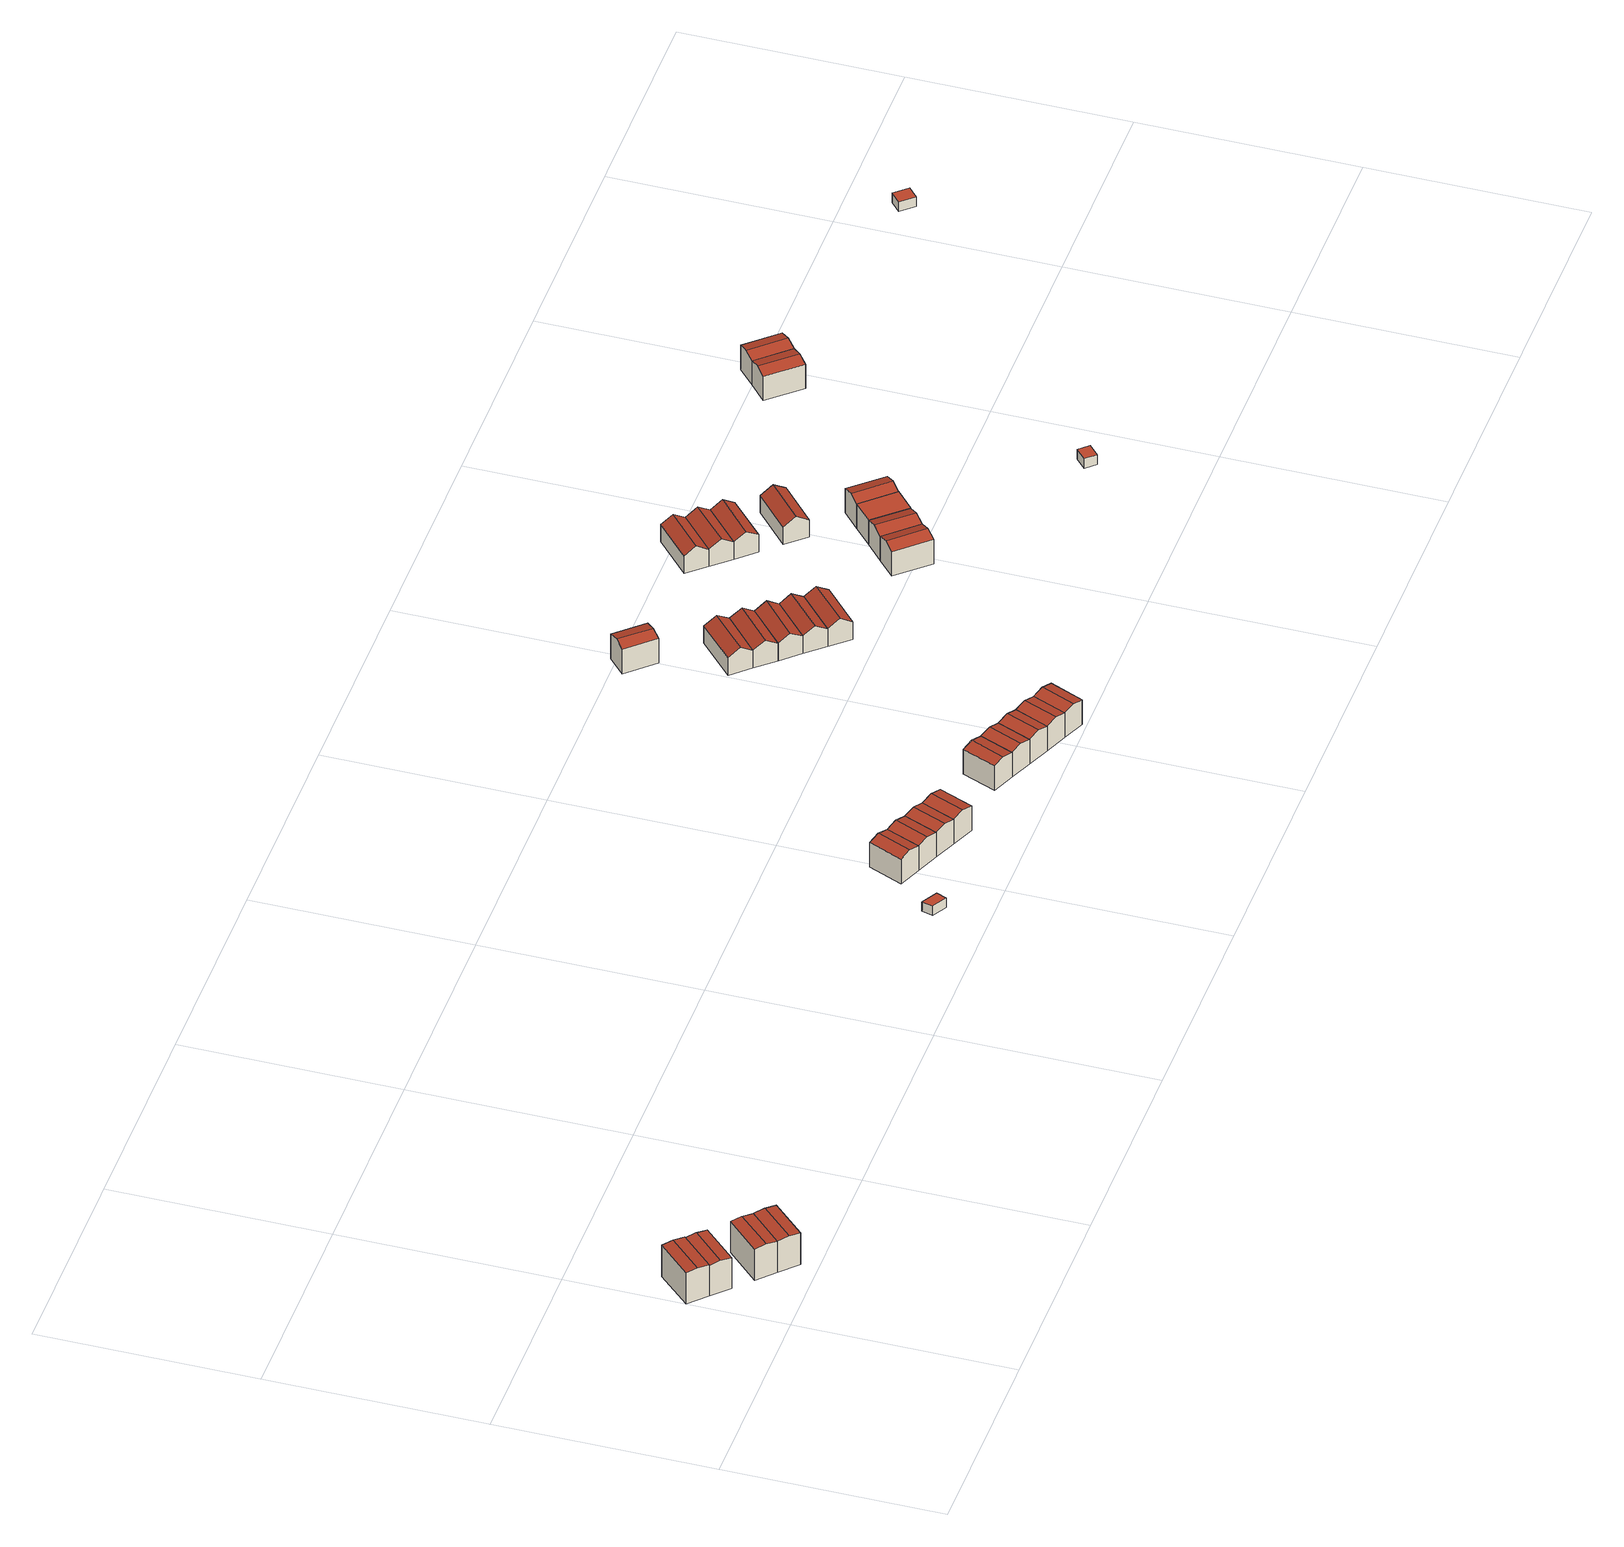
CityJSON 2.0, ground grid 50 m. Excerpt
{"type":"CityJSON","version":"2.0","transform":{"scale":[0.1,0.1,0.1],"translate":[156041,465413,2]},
"CityObjects":{
"building1":{"type":"Building","attributes":{"b3_bag_bag_overlap":0,"b3_bouwlagen":3,"b3_dak_type":"multiple horizontal","b3_extrusie":"standard","b3_h_dak_50p":11.2,"b3_h_dak_70p":11.28,"b3_h_dak_max":11.42,"b3_h_dak_min":8.41,"b3_h_maaiveld":2.88,"b3_is_glas_dak":false,"b3_kas_warenhuis":false,"b3_kwaliteitsindicator":true,"b3_mutatie_ahn3_ahn4":false,"b3_mutatie_ahn4_ahn5":false,"b3_n_nok":0,"b3_n_vlakken":3,"b3_opp_buitenmuur":92.86,"b3_opp_dak_plat":43.75,"b3_opp_dak_schuin":13.68,"b3_opp_grond":57.56,"b3_opp_scheidingsmuur":160.31,"b3_rmse_lod12":1.21,"b3_rmse_lod13":1.21,"b3_rmse_lod22":0.133,"b3_t_run":30,"b3_val3dity_lod12":"[]","b3_val3dity_lod13":"[]","b3_val3dity_lod22":"[]","b3_volume_lod12":484.16,"b3_volume_lod13":484.16,"b3_volume_lod22":443.89,"geconstateerd":false,"oorspronkelijkbouwjaar":1989,"status":"Pand in gebruik"},"children":["building1-1"]},
"building1-1":{"type":"BuildingPart","parents":["building1"],"geometry":[{"type":"Solid","lod":"2.2","boundaries":[[[[0,1,2,3]],[[4,5,6,7]],[[5,4,1,0]],[[4,7,8,2,1]],[[9,8,7,6]],[[8,9,3,2]],[[9,6,5,0,3]]]],"semantics":{"surfaces":[{"type":"GroundSurface"},{"type":"RoofSurface"},{"type":"WallSurface"}],"values":[[0,1,2,2,1,2,2]]}}]},
"building2":{"type":"Building","attributes":{"b3_bag_bag_overlap":0,"b3_bouwlagen":3,"b3_dak_type":"multiple horizontal","b3_extrusie":"standard","b3_h_dak_50p":11.14,"b3_h_dak_70p":11.14,"b3_h_dak_max":11.2,"b3_h_dak_min":8.4,"b3_h_maaiveld":2.87,"b3_is_glas_dak":false,"b3_kas_warenhuis":false,"b3_kwaliteitsindicator":true,"b3_mutatie_ahn3_ahn4":false,"b3_mutatie_ahn4_ahn5":false,"b3_n_nok":0,"b3_n_vlakken":3,"b3_opp_buitenmuur":113.83,"b3_opp_dak_plat":45.75,"b3_opp_dak_schuin":11.04,"b3_opp_grond":56.76,"b3_opp_scheidingsmuur":138.22,"b3_rmse_lod12":1.14,"b3_rmse_lod13":1.14,"b3_rmse_lod22":0.12,"b3_t_run":23,"b3_val3dity_lod12":"[]","b3_val3dity_lod13":"[]","b3_val3dity_lod22":"[]","b3_volume_lod12":469.7,"b3_volume_lod13":469.7,"b3_volume_lod22":439.88,"geconstateerd":false,"oorspronkelijkbouwjaar":1989,"status":"Pand in gebruik"},"children":["building2-1"]},
"building2-1":{"type":"BuildingPart","parents":["building2"],"geometry":[{"type":"Solid","lod":"2.2","boundaries":[[[[10,1,0,11]],[[12,13,14,1,10]],[[15,14,13,16]],[[14,15,0,1]],[[15,16,17,11,0]],[[12,17,16,13]],[[17,12,10,11]]]],"semantics":{"surfaces":[{"type":"GroundSurface"},{"type":"WallSurface"},{"type":"RoofSurface"}],"values":[[0,1,2,1,1,2,1]]}}]},
"building3":{"type":"Building","attributes":{"b3_bag_bag_overlap":0,"b3_bouwlagen":3,"b3_dak_type":"multiple horizontal","b3_extrusie":"standard","b3_h_dak_50p":11.2,"b3_h_dak_70p":11.21,"b3_h_dak_max":11.28,"b3_h_dak_min":8.39,"b3_h_maaiveld":2.85,"b3_is_glas_dak":false,"b3_kas_warenhuis":false,"b3_kwaliteitsindicator":true,"b3_mutatie_ahn3_ahn4":false,"b3_mutatie_ahn4_ahn5":false,"b3_n_nok":0,"b3_n_vlakken":2,"b3_opp_buitenmuur":111.28,"b3_opp_dak_plat":56.73,"b3_opp_dak_schuin":0,"b3_opp_grond":56.73,"b3_opp_scheidingsmuur":139.1,"b3_rmse_lod12":1.35,"b3_rmse_lod13":1.35,"b3_rmse_lod22":0.536,"b3_t_run":22,"b3_val3dity_lod12":"[]","b3_val3dity_lod13":"[]","b3_val3dity_lod22":"[]","b3_volume_lod12":474.36,"b3_volume_lod13":474.36,"b3_volume_lod22":431.68,"geconstateerd":false,"oorspronkelijkbouwjaar":1989,"status":"Pand in gebruik"},"children":["building3-1"]},
"building3-1":{"type":"BuildingPart","parents":["building3"],"geometry":[{"type":"Solid","lod":"2.2","boundaries":[[[[18,19,20,21]],[[22,23,24,25]],[[23,22,19,18]],[[22,25,26,20,19]],[[27,26,25,24]],[[26,27,21,20]],[[27,24,23,18,21]]]],"semantics":{"surfaces":[{"type":"GroundSurface"},{"type":"RoofSurface"},{"type":"WallSurface"}],"values":[[0,1,2,2,1,2,2]]}}]},
"building4":{"type":"Building","attributes":{"b3_bag_bag_overlap":0,"b3_bouwlagen":3,"b3_dak_type":"slanted","b3_extrusie":"standard","b3_h_dak_50p":11.2,"b3_h_dak_70p":11.21,"b3_h_dak_max":11.35,"b3_h_dak_min":8.35,"b3_h_maaiveld":2.85,"b3_is_glas_dak":false,"b3_kas_warenhuis":false,"b3_kwaliteitsindicator":true,"b3_mutatie_ahn3_ahn4":false,"b3_mutatie_ahn4_ahn5":false,"b3_n_nok":0,"b3_n_vlakken":3,"b3_opp_buitenmuur":117.86,"b3_opp_dak_plat":47.6,"b3_opp_dak_schuin":10.78,"b3_opp_grond":58.29,"b3_opp_scheidingsmuur":138.77,"b3_rmse_lod12":1.16,"b3_rmse_lod13":1.16,"b3_rmse_lod22":0.0928,"b3_t_run":23,"b3_val3dity_lod12":"[]","b3_val3dity_lod13":"[]","b3_val3dity_lod22":"[]","b3_volume_lod12":487.61,"b3_volume_lod13":487.61,"b3_volume_lod22":457.52,"geconstateerd":false,"oorspronkelijkbouwjaar":1989,"status":"Pand in gebruik"},"children":["building4-1"]},
"building4-1":{"type":"BuildingPart","parents":["building4"],"geometry":[{"type":"Solid","lod":"2.2","boundaries":[[[[21,20,28,29]],[[26,27,30,31]],[[27,26,20,21]],[[26,31,32,28,20]],[[33,32,31,30]],[[32,33,29,28]],[[33,30,27,21,29]]]],"semantics":{"surfaces":[{"type":"GroundSurface"},{"type":"RoofSurface"},{"type":"WallSurface"}],"values":[[0,1,2,2,1,2,2]]}}]},
"building5":{"type":"Building","attributes":{"b3_bag_bag_overlap":0,"b3_dak_type":"horizontal","b3_extrusie":"standard","b3_h_dak_50p":5.6,"b3_h_dak_70p":5.61,"b3_h_dak_max":5.64,"b3_h_dak_min":5.57,"b3_h_maaiveld":3.07,"b3_is_glas_dak":false,"b3_kas_warenhuis":false,"b3_kwaliteitsindicator":true,"b3_mutatie_ahn3_ahn4":false,"b3_mutatie_ahn4_ahn5":false,"b3_n_nok":0,"b3_n_vlakken":1,"b3_opp_buitenmuur":20.49,"b3_opp_dak_plat":10.29,"b3_opp_dak_schuin":0,"b3_opp_grond":10.29,"b3_opp_scheidingsmuur":13.21,"b3_rmse_lod12":0.0199,"b3_rmse_lod13":0.0199,"b3_rmse_lod22":0.013,"b3_t_run":12,"b3_val3dity_lod12":"[]","b3_val3dity_lod13":"[]","b3_val3dity_lod22":"[]","b3_volume_lod12":26.2,"b3_volume_lod13":26.2,"b3_volume_lod22":26.1,"geconstateerd":false,"oorspronkelijkbouwjaar":2023,"status":"Pand in gebruik"},"children":["building5-1"]},
"building5-1":{"type":"BuildingPart","parents":["building5"],"geometry":[{"type":"Solid","lod":"2.2","boundaries":[[[[34,35,36,37]],[[38,39,40,41]],[[41,40,35,34]],[[40,39,36,35]],[[39,38,37,36]],[[38,41,34,37]]]],"semantics":{"surfaces":[{"type":"GroundSurface"},{"type":"RoofSurface"},{"type":"WallSurface"}],"values":[[0,1,2,2,2,2]]}}]},
"building6":{"type":"Building","attributes":{"b3_bag_bag_overlap":0,"b3_bouwlagen":2,"b3_dak_type":"slanted","b3_extrusie":"standard","b3_h_dak_50p":9.41,"b3_h_dak_70p":9.84,"b3_h_dak_max":10.47,"b3_h_dak_min":8.3,"b3_h_maaiveld":3.21,"b3_h_nok":10.5,"b3_is_glas_dak":false,"b3_kas_warenhuis":false,"b3_kwaliteitsindicator":true,"b3_mutatie_ahn3_ahn4":false,"b3_mutatie_ahn4_ahn5":false,"b3_n_nok":1,"b3_n_vlakken":2,"b3_opp_buitenmuur":55.18,"b3_opp_dak_plat":0,"b3_opp_dak_schuin":55.59,"b3_opp_grond":49.4,"b3_opp_scheidingsmuur":109.17,"b3_rmse_lod12":0.768,"b3_rmse_lod13":0.768,"b3_rmse_lod22":0.0172,"b3_t_run":34,"b3_val3dity_lod12":"[]","b3_val3dity_lod13":"[]","b3_val3dity_lod22":"[]","b3_volume_lod12":326.17,"b3_volume_lod13":326.17,"b3_volume_lod22":304.8,"geconstateerd":false,"oorspronkelijkbouwjaar":1988,"status":"Pand in gebruik"},"children":["building6-1"]},
"building6-1":{"type":"BuildingPart","parents":["building6"],"geometry":[{"type":"Solid","lod":"2.2","boundaries":[[[[42,43,44,45]],[[46,47,48,49]],[[47,46,43,42]],[[46,49,50,44,43]],[[51,50,49,48]],[[50,51,45,44]],[[51,48,47,42,45]]]],"semantics":{"surfaces":[{"type":"GroundSurface"},{"type":"RoofSurface"},{"type":"WallSurface"}],"values":[[0,1,2,2,1,2,2]]}}]},
"building7":{"type":"Building","attributes":{"b3_bag_bag_overlap":0,"b3_bouwlagen":2,"b3_dak_type":"slanted","b3_extrusie":"standard","b3_h_dak_50p":9.34,"b3_h_dak_70p":9.8,"b3_h_dak_max":10.47,"b3_h_dak_min":8.29,"b3_h_maaiveld":3.22,"b3_h_nok":10.5,"b3_is_glas_dak":false,"b3_kas_warenhuis":false,"b3_kwaliteitsindicator":true,"b3_mutatie_ahn3_ahn4":false,"b3_mutatie_ahn4_ahn5":false,"b3_n_nok":1,"b3_n_vlakken":2,"b3_opp_buitenmuur":57.81,"b3_opp_dak_plat":0,"b3_opp_dak_schuin":55.2,"b3_opp_grond":49.06,"b3_opp_scheidingsmuur":106.01,"b3_rmse_lod12":0.782,"b3_rmse_lod13":0.782,"b3_rmse_lod22":0.0175,"b3_t_run":23,"b3_val3dity_lod12":"[]","b3_val3dity_lod13":"[]","b3_val3dity_lod22":"[]","b3_volume_lod12":323.57,"b3_volume_lod13":323.57,"b3_volume_lod22":302.48,"geconstateerd":false,"oorspronkelijkbouwjaar":1988,"status":"Pand in gebruik"},"children":["building7-1"]},
"building7-1":{"type":"BuildingPart","parents":["building7"],"geometry":[{"type":"Solid","lod":"2.2","boundaries":[[[[45,44,52,53]],[[50,51,54,55]],[[51,50,44,45]],[[50,55,56,52,44]],[[57,56,55,54]],[[56,57,53,52]],[[57,54,51,45,53]]]],"semantics":{"surfaces":[{"type":"GroundSurface"},{"type":"RoofSurface"},{"type":"WallSurface"}],"values":[[0,1,2,2,1,2,2]]}}]},
"building8":{"type":"Building","attributes":{"b3_bag_bag_overlap":0,"b3_bouwlagen":2,"b3_dak_type":"slanted","b3_extrusie":"standard","b3_h_dak_50p":9.38,"b3_h_dak_70p":9.83,"b3_h_dak_max":10.47,"b3_h_dak_min":8.3,"b3_h_maaiveld":3.23,"b3_h_nok":10.48,"b3_is_glas_dak":false,"b3_kas_warenhuis":false,"b3_kwaliteitsindicator":true,"b3_mutatie_ahn3_ahn4":false,"b3_mutatie_ahn4_ahn5":false,"b3_n_nok":1,"b3_n_vlakken":2,"b3_opp_buitenmuur":57.82,"b3_opp_dak_plat":0,"b3_opp_dak_schuin":55.06,"b3_opp_grond":48.99,"b3_opp_scheidingsmuur":105.74,"b3_rmse_lod12":0.78,"b3_rmse_lod13":0.78,"b3_rmse_lod22":0.016,"b3_t_run":22,"b3_val3dity_lod12":"[]","b3_val3dity_lod13":"[]","b3_val3dity_lod22":"[]","b3_volume_lod12":322.99,"b3_volume_lod13":322.99,"b3_volume_lod22":301.84,"geconstateerd":false,"oorspronkelijkbouwjaar":1988,"status":"Pand in gebruik"},"children":["building8-1"]},
"building8-1":{"type":"BuildingPart","parents":["building8"],"geometry":[{"type":"Solid","lod":"2.2","boundaries":[[[[58,59,53,52]],[[60,61,62,63]],[[61,60,59,58]],[[60,63,57,53,59]],[[56,57,63,62]],[[57,56,52,53]],[[56,62,61,58,52]]]],"semantics":{"surfaces":[{"type":"GroundSurface"},{"type":"RoofSurface"},{"type":"WallSurface"}],"values":[[0,1,2,2,1,2,2]]}}]},
"building9":{"type":"Building","attributes":{"b3_bag_bag_overlap":0,"b3_bouwlagen":2,"b3_dak_type":"slanted","b3_extrusie":"standard","b3_h_dak_50p":9.4,"b3_h_dak_70p":9.83,"b3_h_dak_max":10.47,"b3_h_dak_min":8.31,"b3_h_maaiveld":3.24,"b3_h_nok":10.49,"b3_is_glas_dak":false,"b3_kas_warenhuis":false,"b3_kwaliteitsindicator":true,"b3_mutatie_ahn3_ahn4":false,"b3_mutatie_ahn4_ahn5":false,"b3_n_nok":1,"b3_n_vlakken":2,"b3_opp_buitenmuur":56.88,"b3_opp_dak_plat":0,"b3_opp_dak_schuin":56.58,"b3_opp_grond":50.36,"b3_opp_scheidingsmuur":108.06,"b3_rmse_lod12":0.78,"b3_rmse_lod13":0.78,"b3_rmse_lod22":0.0161,"b3_t_run":22,"b3_val3dity_lod12":"[]","b3_val3dity_lod13":"[]","b3_val3dity_lod22":"[]","b3_volume_lod12":331.61,"b3_volume_lod13":331.61,"b3_volume_lod22":309.84,"geconstateerd":false,"oorspronkelijkbouwjaar":1988,"status":"Pand in gebruik"},"children":["building9-1"]},
"building9-1":{"type":"BuildingPart","parents":["building9"],"geometry":[{"type":"Solid","lod":"2.2","boundaries":[[[[59,58,64,65]],[[61,60,66,67]],[[60,61,58,59]],[[61,67,68,64,58]],[[69,68,67,66]],[[68,69,65,64]],[[69,66,60,59,65]]]],"semantics":{"surfaces":[{"type":"GroundSurface"},{"type":"RoofSurface"},{"type":"WallSurface"}],"values":[[0,1,2,2,1,2,2]]}}]},
"building10":{"type":"Building","attributes":{"b3_bag_bag_overlap":0,"b3_bouwlagen":2,"b3_dak_type":"slanted","b3_extrusie":"standard","b3_h_dak_50p":9.28,"b3_h_dak_70p":9.74,"b3_h_dak_max":10.39,"b3_h_dak_min":8.21,"b3_h_maaiveld":3.12,"b3_h_nok":10.41,"b3_is_glas_dak":false,"b3_kas_warenhuis":false,"b3_kwaliteitsindicator":true,"b3_mutatie_ahn3_ahn4":false,"b3_mutatie_ahn4_ahn5":false,"b3_n_nok":1,"b3_n_vlakken":2,"b3_opp_buitenmuur":55.54,"b3_opp_dak_plat":0,"b3_opp_dak_schuin":55.43,"b3_opp_grond":49.21,"b3_opp_scheidingsmuur":108.67,"b3_rmse_lod12":0.795,"b3_rmse_lod13":0.795,"b3_rmse_lod22":0.0193,"b3_t_run":25,"b3_val3dity_lod12":"[]","b3_val3dity_lod13":"[]","b3_val3dity_lod22":"[]","b3_volume_lod12":325.72,"b3_volume_lod13":325.72,"b3_volume_lod22":304.47,"geconstateerd":false,"oorspronkelijkbouwjaar":1988,"status":"Pand in gebruik"},"children":["building10-1"]},
"building10-1":{"type":"BuildingPart","parents":["building10"],"geometry":[{"type":"Solid","lod":"2.2","boundaries":[[[[70,71,72,73]],[[74,75,76,71,70]],[[77,76,75,78]],[[76,77,72,71]],[[77,78,79,73,72]],[[74,79,78,75]],[[79,74,70,73]]]],"semantics":{"surfaces":[{"type":"GroundSurface"},{"type":"WallSurface"},{"type":"RoofSurface"}],"values":[[0,1,2,1,1,2,1]]}}]},
"building11":{"type":"Building","attributes":{"b3_bag_bag_overlap":0,"b3_bouwlagen":2,"b3_dak_type":"slanted","b3_extrusie":"standard","b3_h_dak_50p":9.3,"b3_h_dak_70p":9.74,"b3_h_dak_max":10.39,"b3_h_dak_min":8.23,"b3_h_maaiveld":3.12,"b3_h_nok":10.41,"b3_is_glas_dak":false,"b3_kas_warenhuis":false,"b3_kwaliteitsindicator":true,"b3_mutatie_ahn3_ahn4":false,"b3_mutatie_ahn4_ahn5":false,"b3_n_nok":1,"b3_n_vlakken":2,"b3_opp_buitenmuur":58.14,"b3_opp_dak_plat":0,"b3_opp_dak_schuin":54.77,"b3_opp_grond":48.66,"b3_opp_scheidingsmuur":105.53,"b3_rmse_lod12":0.769,"b3_rmse_lod13":0.769,"b3_rmse_lod22":0.0145,"b3_t_run":24,"b3_val3dity_lod12":"[]","b3_val3dity_lod13":"[]","b3_val3dity_lod22":"[]","b3_volume_lod12":321.21,"b3_volume_lod13":321.21,"b3_volume_lod22":301.2,"geconstateerd":false,"oorspronkelijkbouwjaar":1988,"status":"Pand in gebruik"},"children":["building11-1"]},
"building11-1":{"type":"BuildingPart","parents":["building11"],"geometry":[{"type":"Solid","lod":"2.2","boundaries":[[[[72,71,80,81]],[[76,77,82,83]],[[77,76,71,72]],[[76,83,84,80,71]],[[85,84,83,82]],[[84,85,81,80]],[[85,82,77,72,81]]]],"semantics":{"surfaces":[{"type":"GroundSurface"},{"type":"RoofSurface"},{"type":"WallSurface"}],"values":[[0,1,2,2,1,2,2]]}}]},
"building12":{"type":"Building","attributes":{"b3_bag_bag_overlap":0,"b3_bouwlagen":2,"b3_dak_type":"slanted","b3_extrusie":"standard","b3_h_dak_50p":9.29,"b3_h_dak_70p":9.73,"b3_h_dak_max":10.4,"b3_h_dak_min":8.25,"b3_h_maaiveld":3.12,"b3_h_nok":10.4,"b3_is_glas_dak":false,"b3_kas_warenhuis":false,"b3_kwaliteitsindicator":true,"b3_mutatie_ahn3_ahn4":false,"b3_mutatie_ahn4_ahn5":false,"b3_n_nok":1,"b3_n_vlakken":2,"b3_opp_buitenmuur":58.02,"b3_opp_dak_plat":0,"b3_opp_dak_schuin":54.73,"b3_opp_grond":48.64,"b3_opp_scheidingsmuur":105.39,"b3_rmse_lod12":0.768,"b3_rmse_lod13":0.768,"b3_rmse_lod22":0.0147,"b3_t_run":23,"b3_val3dity_lod12":"[]","b3_val3dity_lod13":"[]","b3_val3dity_lod22":"[]","b3_volume_lod12":321.56,"b3_volume_lod13":321.56,"b3_volume_lod22":300.65,"geconstateerd":false,"oorspronkelijkbouwjaar":1988,"status":"Pand in gebruik"},"children":["building12-1"]},
"building12-1":{"type":"BuildingPart","parents":["building12"],"geometry":[{"type":"Solid","lod":"2.2","boundaries":[[[[81,80,86,87]],[[84,85,88,89]],[[85,84,80,81]],[[84,89,90,86,80]],[[91,90,89,88]],[[90,91,87,86]],[[91,88,85,81,87]]]],"semantics":{"surfaces":[{"type":"GroundSurface"},{"type":"RoofSurface"},{"type":"WallSurface"}],"values":[[0,1,2,2,1,2,2]]}}]},
"building13":{"type":"Building","attributes":{"b3_bag_bag_overlap":0,"b3_bouwlagen":2,"b3_dak_type":"slanted","b3_extrusie":"standard","b3_h_dak_50p":9.25,"b3_h_dak_70p":9.71,"b3_h_dak_max":10.39,"b3_h_dak_min":8.21,"b3_h_maaiveld":3.13,"b3_h_nok":10.4,"b3_is_glas_dak":false,"b3_kas_warenhuis":false,"b3_kwaliteitsindicator":true,"b3_mutatie_ahn3_ahn4":false,"b3_mutatie_ahn4_ahn5":false,"b3_n_nok":1,"b3_n_vlakken":2,"b3_opp_buitenmuur":57.89,"b3_opp_dak_plat":0,"b3_opp_dak_schuin":54.66,"b3_opp_grond":48.59,"b3_opp_scheidingsmuur":105.24,"b3_rmse_lod12":0.784,"b3_rmse_lod13":0.784,"b3_rmse_lod22":0.0152,"b3_t_run":23,"b3_val3dity_lod12":"[]","b3_val3dity_lod13":"[]","b3_val3dity_lod22":"[]","b3_volume_lod12":320.08,"b3_volume_lod13":320.08,"b3_volume_lod22":300.01,"geconstateerd":false,"oorspronkelijkbouwjaar":1988,"status":"Pand in gebruik"},"children":["building13-1"]},
"building13-1":{"type":"BuildingPart","parents":["building13"],"geometry":[{"type":"Solid","lod":"2.2","boundaries":[[[[87,86,92,93]],[[90,91,94,95]],[[91,90,86,87]],[[90,95,96,92,86]],[[97,96,95,94]],[[96,97,93,92]],[[97,94,91,87,93]]]],"semantics":{"surfaces":[{"type":"GroundSurface"},{"type":"RoofSurface"},{"type":"WallSurface"}],"values":[[0,1,2,2,1,2,2]]}}]},
"building14":{"type":"Building","attributes":{"b3_bag_bag_overlap":0,"b3_bouwlagen":2,"b3_dak_type":"slanted","b3_extrusie":"standard","b3_h_dak_50p":9.33,"b3_h_dak_70p":9.74,"b3_h_dak_max":10.39,"b3_h_dak_min":8.25,"b3_h_maaiveld":3.13,"b3_h_nok":10.41,"b3_is_glas_dak":false,"b3_kas_warenhuis":false,"b3_kwaliteitsindicator":true,"b3_mutatie_ahn3_ahn4":false,"b3_mutatie_ahn4_ahn5":false,"b3_n_nok":1,"b3_n_vlakken":2,"b3_opp_buitenmuur":58,"b3_opp_dak_plat":0,"b3_opp_dak_schuin":54.63,"b3_opp_grond":48.56,"b3_opp_scheidingsmuur":105.18,"b3_rmse_lod12":0.759,"b3_rmse_lod13":0.759,"b3_rmse_lod22":0.0137,"b3_t_run":31,"b3_val3dity_lod12":"[]","b3_val3dity_lod13":"[]","b3_val3dity_lod22":"[]","b3_volume_lod12":320.46,"b3_volume_lod13":320.46,"b3_volume_lod22":300.07,"geconstateerd":false,"oorspronkelijkbouwjaar":1988,"status":"Pand in gebruik"},"children":["building14-1"]},
"building14-1":{"type":"BuildingPart","parents":["building14"],"geometry":[{"type":"Solid","lod":"2.2","boundaries":[[[[93,92,98,99]],[[96,97,100,101]],[[97,96,92,93]],[[96,101,102,98,92]],[[103,102,101,100]],[[102,103,99,98]],[[103,100,97,93,99]]]],"semantics":{"surfaces":[{"type":"GroundSurface"},{"type":"RoofSurface"},{"type":"WallSurface"}],"values":[[0,1,2,2,1,2,2]]}}]},
"building15":{"type":"Building","attributes":{"b3_bag_bag_overlap":0,"b3_bouwlagen":2,"b3_dak_type":"slanted","b3_extrusie":"standard","b3_h_dak_50p":9.44,"b3_h_dak_70p":9.89,"b3_h_dak_max":10.49,"b3_h_dak_min":8.36,"b3_h_maaiveld":3.23,"b3_h_nok":10.5,"b3_is_glas_dak":false,"b3_kas_warenhuis":false,"b3_kwaliteitsindicator":true,"b3_mutatie_ahn3_ahn4":false,"b3_mutatie_ahn4_ahn5":false,"b3_n_nok":1,"b3_n_vlakken":2,"b3_opp_buitenmuur":58.23,"b3_opp_dak_plat":0,"b3_opp_dak_schuin":54.18,"b3_opp_grond":48.13,"b3_opp_scheidingsmuur":104.46,"b3_rmse_lod12":0.754,"b3_rmse_lod13":0.754,"b3_rmse_lod22":0.0178,"b3_t_run":37,"b3_val3dity_lod12":"[]","b3_val3dity_lod13":"[]","b3_val3dity_lod22":"[]","b3_volume_lod12":318.49,"b3_volume_lod13":318.49,"b3_volume_lod22":297.97,"geconstateerd":false,"oorspronkelijkbouwjaar":1988,"status":"Pand in gebruik"},"children":["building15-1"]},
"building15-1":{"type":"BuildingPart","parents":["building15"],"geometry":[{"type":"Solid","lod":"2.2","boundaries":[[[[104,105,106,107]],[[108,109,110,105,104]],[[111,110,109,112]],[[110,111,106,105]],[[111,112,113,107,106]],[[108,113,112,109]],[[113,108,104,107]]]],"semantics":{"surfaces":[{"type":"GroundSurface"},{"type":"WallSurface"},{"type":"RoofSurface"}],"values":[[0,1,2,1,1,2,1]]}}]},
"building16":{"type":"Building","attributes":{"b3_bag_bag_overlap":0,"b3_bouwlagen":2,"b3_dak_type":"slanted","b3_extrusie":"standard","b3_h_dak_50p":6.73,"b3_h_dak_70p":7.88,"b3_h_dak_max":9.6,"b3_h_dak_min":6.21,"b3_h_maaiveld":3.22,"b3_is_glas_dak":false,"b3_kas_warenhuis":false,"b3_kwaliteitsindicator":true,"b3_mutatie_ahn3_ahn4":false,"b3_mutatie_ahn4_ahn5":false,"b3_n_nok":0,"b3_n_vlakken":2,"b3_opp_buitenmuur":101.96,"b3_opp_dak_plat":30.64,"b3_opp_dak_schuin":42.46,"b3_opp_grond":68.47,"b3_opp_scheidingsmuur":47.06,"b3_rmse_lod12":1.29,"b3_rmse_lod13":1.29,"b3_rmse_lod22":0.039,"b3_t_run":51,"b3_val3dity_lod12":"[]","b3_val3dity_lod13":"[]","b3_val3dity_lod22":"[]","b3_volume_lod12":317.51,"b3_volume_lod13":317.51,"b3_volume_lod22":274.16,"geconstateerd":false,"oorspronkelijkbouwjaar":1988,"status":"Pand in gebruik"},"children":["building16-1"]},
"building16-1":{"type":"BuildingPart","parents":["building16"],"geometry":[{"type":"Solid","lod":"2.2","boundaries":[[[[114,115,116,117]],[[118,119,120,121]],[[119,118,115,114]],[[118,121,122,116,115]],[[123,122,121,120]],[[122,123,117,116]],[[123,120,119,114,117]]]],"semantics":{"surfaces":[{"type":"GroundSurface"},{"type":"RoofSurface"},{"type":"WallSurface"}],"values":[[0,1,2,2,1,2,2]]}}]},
"building17":{"type":"Building","attributes":{"b3_bag_bag_overlap":0,"b3_bouwlagen":2,"b3_dak_type":"slanted","b3_extrusie":"standard","b3_h_dak_50p":6.68,"b3_h_dak_70p":7.94,"b3_h_dak_max":9.59,"b3_h_dak_min":6.21,"b3_h_maaiveld":3.23,"b3_is_glas_dak":false,"b3_kas_warenhuis":false,"b3_kwaliteitsindicator":true,"b3_mutatie_ahn3_ahn4":false,"b3_mutatie_ahn4_ahn5":false,"b3_n_nok":0,"b3_n_vlakken":2,"b3_opp_buitenmuur":53.77,"b3_opp_dak_plat":29.4,"b3_opp_dak_schuin":42.32,"b3_opp_grond":67.16,"b3_opp_scheidingsmuur":94.09,"b3_rmse_lod12":1.31,"b3_rmse_lod13":1.31,"b3_rmse_lod22":0.0308,"b3_t_run":51,"b3_val3dity_lod12":"[]","b3_val3dity_lod13":"[]","b3_val3dity_lod22":"[]","b3_volume_lod12":312.44,"b3_volume_lod13":312.44,"b3_volume_lod22":268.5,"geconstateerd":false,"oorspronkelijkbouwjaar":1988,"status":"Pand in gebruik"},"children":["building17-1"]},
"building17-1":{"type":"BuildingPart","parents":["building17"],"geometry":[{"type":"Solid","lod":"2.2","boundaries":[[[[124,125,115,114]],[[126,127,128,129]],[[127,126,125,124]],[[126,129,118,115,125]],[[119,118,129,128]],[[118,119,114,115]],[[119,128,127,124,114]]]],"semantics":{"surfaces":[{"type":"GroundSurface"},{"type":"RoofSurface"},{"type":"WallSurface"}],"values":[[0,1,2,2,1,2,2]]}}]},
"building18":{"type":"Building","attributes":{"b3_bag_bag_overlap":0,"b3_bouwlagen":2,"b3_dak_type":"slanted","b3_extrusie":"standard","b3_h_dak_50p":6.69,"b3_h_dak_70p":7.96,"b3_h_dak_max":9.58,"b3_h_dak_min":6.21,"b3_h_maaiveld":3.22,"b3_is_glas_dak":false,"b3_kas_warenhuis":false,"b3_kwaliteitsindicator":true,"b3_mutatie_ahn3_ahn4":false,"b3_mutatie_ahn4_ahn5":false,"b3_n_nok":0,"b3_n_vlakken":2,"b3_opp_buitenmuur":53.89,"b3_opp_dak_plat":29.77,"b3_opp_dak_schuin":41.93,"b3_opp_grond":67.18,"b3_opp_scheidingsmuur":94.3,"b3_rmse_lod12":1.31,"b3_rmse_lod13":1.31,"b3_rmse_lod22":0.039,"b3_t_run":51,"b3_val3dity_lod12":"[]","b3_val3dity_lod13":"[]","b3_val3dity_lod22":"[]","b3_volume_lod12":312.62,"b3_volume_lod13":312.62,"b3_volume_lod22":269.54,"geconstateerd":false,"oorspronkelijkbouwjaar":1988,"status":"Pand in gebruik"},"children":["building18-1"]},
"building18-1":{"type":"BuildingPart","parents":["building18"],"geometry":[{"type":"Solid","lod":"2.2","boundaries":[[[[130,131,125,124]],[[132,133,134,135]],[[133,132,131,130]],[[132,135,126,125,131]],[[127,126,135,134]],[[126,127,124,125]],[[127,134,133,130,124]]]],"semantics":{"surfaces":[{"type":"GroundSurface"},{"type":"RoofSurface"},{"type":"WallSurface"}],"values":[[0,1,2,2,1,2,2]]}}]},
"building19":{"type":"Building","attributes":{"b3_bag_bag_overlap":0,"b3_bouwlagen":2,"b3_dak_type":"slanted","b3_extrusie":"standard","b3_h_dak_50p":6.66,"b3_h_dak_70p":7.95,"b3_h_dak_max":9.58,"b3_h_dak_min":6.22,"b3_h_maaiveld":3.22,"b3_is_glas_dak":false,"b3_kas_warenhuis":false,"b3_kwaliteitsindicator":true,"b3_mutatie_ahn3_ahn4":false,"b3_mutatie_ahn4_ahn5":false,"b3_n_nok":0,"b3_n_vlakken":2,"b3_opp_buitenmuur":54.02,"b3_opp_dak_plat":29.63,"b3_opp_dak_schuin":42.16,"b3_opp_grond":67.2,"b3_opp_scheidingsmuur":94.42,"b3_rmse_lod12":1.3,"b3_rmse_lod13":1.3,"b3_rmse_lod22":0.0332,"b3_t_run":34,"b3_val3dity_lod12":"[]","b3_val3dity_lod13":"[]","b3_val3dity_lod22":"[]","b3_volume_lod12":311.78,"b3_volume_lod13":311.78,"b3_volume_lod22":269.69,"geconstateerd":false,"oorspronkelijkbouwjaar":1988,"status":"Pand in gebruik"},"children":["building19-1"]},
"building19-1":{"type":"BuildingPart","parents":["building19"],"geometry":[{"type":"Solid","lod":"2.2","boundaries":[[[[136,131,130,137]],[[138,139,132,131,136]],[[133,132,139,140]],[[132,133,130,131]],[[133,140,141,137,130]],[[138,141,140,139]],[[141,138,136,137]]]],"semantics":{"surfaces":[{"type":"GroundSurface"},{"type":"WallSurface"},{"type":"RoofSurface"}],"values":[[0,1,2,1,1,2,1]]}}]},
"building20":{"type":"Building","attributes":{"b3_bag_bag_overlap":0,"b3_bouwlagen":2,"b3_dak_type":"slanted","b3_extrusie":"standard","b3_h_dak_50p":6.68,"b3_h_dak_70p":7.89,"b3_h_dak_max":9.6,"b3_h_dak_min":6.22,"b3_h_maaiveld":3.23,"b3_is_glas_dak":false,"b3_kas_warenhuis":false,"b3_kwaliteitsindicator":true,"b3_mutatie_ahn3_ahn4":false,"b3_mutatie_ahn4_ahn5":false,"b3_n_nok":0,"b3_n_vlakken":2,"b3_opp_buitenmuur":54.02,"b3_opp_dak_plat":29.37,"b3_opp_dak_schuin":42.41,"b3_opp_grond":67.18,"b3_opp_scheidingsmuur":94.28,"b3_rmse_lod12":1.3,"b3_rmse_lod13":1.3,"b3_rmse_lod22":0.0288,"b3_t_run":44,"b3_val3dity_lod12":"[]","b3_val3dity_lod13":"[]","b3_val3dity_lod22":"[]","b3_volume_lod12":312.3,"b3_volume_lod13":312.3,"b3_volume_lod22":269.37,"geconstateerd":false,"oorspronkelijkbouwjaar":1988,"status":"Pand in gebruik"},"children":["building20-1"]},
"building20-1":{"type":"BuildingPart","parents":["building20"],"geometry":[{"type":"Solid","lod":"2.2","boundaries":[[[[142,136,137,143]],[[144,145,138,136,142]],[[141,138,145,146]],[[138,141,137,136]],[[141,146,147,143,137]],[[144,147,146,145]],[[147,144,142,143]]]],"semantics":{"surfaces":[{"type":"GroundSurface"},{"type":"WallSurface"},{"type":"RoofSurface"}],"values":[[0,1,2,1,1,2,1]]}}]},
"building21":{"type":"Building","attributes":{"b3_bag_bag_overlap":0,"b3_bouwlagen":2,"b3_dak_type":"slanted","b3_extrusie":"standard","b3_h_dak_50p":9.34,"b3_h_dak_70p":9.83,"b3_h_dak_max":10.58,"b3_h_dak_min":6.42,"b3_h_maaiveld":3.28,"b3_h_nok":10.61,"b3_is_glas_dak":false,"b3_kas_warenhuis":false,"b3_kwaliteitsindicator":true,"b3_mutatie_ahn3_ahn4":false,"b3_mutatie_ahn4_ahn5":false,"b3_n_nok":1,"b3_n_vlakken":3,"b3_opp_buitenmuur":56.13,"b3_opp_dak_plat":0,"b3_opp_dak_schuin":61.89,"b3_opp_grond":55.07,"b3_opp_scheidingsmuur":113.44,"b3_rmse_lod12":1.28,"b3_rmse_lod13":1.28,"b3_rmse_lod22":0.044,"b3_t_run":39,"b3_val3dity_lod12":"[]","b3_val3dity_lod13":"[]","b3_val3dity_lod22":"[]","b3_volume_lod12":361.22,"b3_volume_lod13":361.22,"b3_volume_lod22":325.82,"geconstateerd":false,"oorspronkelijkbouwjaar":1988,"status":"Pand in gebruik"},"children":["building21-1"]},
"building21-1":{"type":"BuildingPart","parents":["building21"],"geometry":[{"type":"Solid","lod":"2.2","boundaries":[[[[148,149,150,151]],[[152,153,154,155]],[[153,152,149,148]],[[152,155,156,150,149]],[[157,156,155,154]],[[156,157,151,150]],[[157,154,153,148,151]]]],"semantics":{"surfaces":[{"type":"GroundSurface"},{"type":"RoofSurface"},{"type":"WallSurface"}],"values":[[0,1,2,2,1,2,2]]}}]},
"building22":{"type":"Building","attributes":{"b3_bag_bag_overlap":0,"b3_bouwlagen":2,"b3_dak_type":"slanted","b3_extrusie":"standard","b3_h_dak_50p":6.65,"b3_h_dak_70p":7.84,"b3_h_dak_max":9.51,"b3_h_dak_min":6.21,"b3_h_maaiveld":3.21,"b3_is_glas_dak":false,"b3_kas_warenhuis":false,"b3_kwaliteitsindicator":true,"b3_mutatie_ahn3_ahn4":false,"b3_mutatie_ahn4_ahn5":false,"b3_n_nok":0,"b3_n_vlakken":2,"b3_opp_buitenmuur":53.6,"b3_opp_dak_plat":30.29,"b3_opp_dak_schuin":40.55,"b3_opp_grond":66.45,"b3_opp_scheidingsmuur":92.3,"b3_rmse_lod12":1.28,"b3_rmse_lod13":1.28,"b3_rmse_lod22":0.0358,"b3_t_run":47,"b3_val3dity_lod12":"[]","b3_val3dity_lod13":"[]","b3_val3dity_lod22":"[]","b3_volume_lod12":305.71,"b3_volume_lod13":305.71,"b3_volume_lod22":264.33,"geconstateerd":false,"oorspronkelijkbouwjaar":1988,"status":"Pand in gebruik"},"children":["building22-1"]},
"building22-1":{"type":"BuildingPart","parents":["building22"],"geometry":[{"type":"Solid","lod":"2.2","boundaries":[[[[158,159,160,161]],[[162,163,164,165]],[[163,162,159,158]],[[162,165,166,160,159]],[[167,166,165,164]],[[166,167,161,160]],[[167,164,163,158,161]]]],"semantics":{"surfaces":[{"type":"GroundSurface"},{"type":"RoofSurface"},{"type":"WallSurface"}],"values":[[0,1,2,2,1,2,2]]}}]},
"building23":{"type":"Building","attributes":{"b3_bag_bag_overlap":0,"b3_bouwlagen":2,"b3_dak_type":"slanted","b3_extrusie":"standard","b3_h_dak_50p":6.67,"b3_h_dak_70p":7.83,"b3_h_dak_max":9.53,"b3_h_dak_min":6.2,"b3_h_maaiveld":3.2,"b3_is_glas_dak":false,"b3_kas_warenhuis":false,"b3_kwaliteitsindicator":true,"b3_mutatie_ahn3_ahn4":false,"b3_mutatie_ahn4_ahn5":false,"b3_n_nok":0,"b3_n_vlakken":2,"b3_opp_buitenmuur":53.63,"b3_opp_dak_plat":28.29,"b3_opp_dak_schuin":42.55,"b3_opp_grond":66.45,"b3_opp_scheidingsmuur":92.3,"b3_rmse_lod12":1.28,"b3_rmse_lod13":1.28,"b3_rmse_lod22":0.0321,"b3_t_run":34,"b3_val3dity_lod12":"[]","b3_val3dity_lod13":"[]","b3_val3dity_lod22":"[]","b3_volume_lod12":306.17,"b3_volume_lod13":306.17,"b3_volume_lod22":264.04,"geconstateerd":false,"oorspronkelijkbouwjaar":1988,"status":"Pand in gebruik"},"children":["building23-1"]},
"building23-1":{"type":"BuildingPart","parents":["building23"],"geometry":[{"type":"Solid","lod":"2.2","boundaries":[[[[168,169,159,158]],[[170,171,172,173]],[[171,170,169,168]],[[170,173,162,159,169]],[[163,162,173,172]],[[162,163,158,159]],[[163,172,171,168,158]]]],"semantics":{"surfaces":[{"type":"GroundSurface"},{"type":"RoofSurface"},{"type":"WallSurface"}],"values":[[0,1,2,2,1,2,2]]}}]},
"building24":{"type":"Building","attributes":{"b3_bag_bag_overlap":0,"b3_bouwlagen":2,"b3_dak_type":"slanted","b3_extrusie":"standard","b3_h_dak_50p":9.34,"b3_h_dak_70p":9.84,"b3_h_dak_max":10.58,"b3_h_dak_min":6.41,"b3_h_maaiveld":3.28,"b3_h_nok":10.6,"b3_is_glas_dak":false,"b3_kas_warenhuis":false,"b3_kwaliteitsindicator":true,"b3_mutatie_ahn3_ahn4":false,"b3_mutatie_ahn4_ahn5":false,"b3_n_nok":1,"b3_n_vlakken":3,"b3_opp_buitenmuur":55.51,"b3_opp_dak_plat":0,"b3_opp_dak_schuin":61.84,"b3_opp_grond":55.06,"b3_opp_scheidingsmuur":114.28,"b3_rmse_lod12":1.27,"b3_rmse_lod13":1.27,"b3_rmse_lod22":0.0603,"b3_t_run":32,"b3_val3dity_lod12":"[]","b3_val3dity_lod13":"[]","b3_val3dity_lod22":"[]","b3_volume_lod12":360.22,"b3_volume_lod13":360.22,"b3_volume_lod22":326.08,"geconstateerd":false,"oorspronkelijkbouwjaar":1988,"status":"Pand in gebruik"},"children":["building24-1"]},
"building24-1":{"type":"BuildingPart","parents":["building24"],"geometry":[{"type":"Solid","lod":"2.2","boundaries":[[[[150,174,175,151]],[[156,176,177,174,150]],[[178,177,176,179]],[[177,178,175,174]],[[178,179,157,151,175]],[[156,157,179,176]],[[157,156,150,151]]]],"semantics":{"surfaces":[{"type":"GroundSurface"},{"type":"WallSurface"},{"type":"RoofSurface"}],"values":[[0,1,2,1,1,2,1]]}}]},
"building25":{"type":"Building","attributes":{"b3_bag_bag_overlap":0,"b3_bouwlagen":2,"b3_dak_type":"slanted","b3_extrusie":"standard","b3_h_dak_50p":6.57,"b3_h_dak_70p":7.8,"b3_h_dak_max":9.53,"b3_h_dak_min":6.19,"b3_h_maaiveld":3.21,"b3_is_glas_dak":false,"b3_kas_warenhuis":false,"b3_kwaliteitsindicator":true,"b3_mutatie_ahn3_ahn4":false,"b3_mutatie_ahn4_ahn5":false,"b3_n_nok":0,"b3_n_vlakken":2,"b3_opp_buitenmuur":53.24,"b3_opp_dak_plat":27.86,"b3_opp_dak_schuin":43.06,"b3_opp_grond":66.53,"b3_opp_scheidingsmuur":92.36,"b3_rmse_lod12":1.29,"b3_rmse_lod13":1.29,"b3_rmse_lod22":0.0399,"b3_t_run":34,"b3_val3dity_lod12":"[]","b3_val3dity_lod13":"[]","b3_val3dity_lod22":"[]","b3_volume_lod12":306.18,"b3_volume_lod13":306.18,"b3_volume_lod22":263.56,"geconstateerd":false,"oorspronkelijkbouwjaar":1988,"status":"Pand in gebruik"},"children":["building25-1"]},
"building25-1":{"type":"BuildingPart","parents":["building25"],"geometry":[{"type":"Solid","lod":"2.2","boundaries":[[[[180,181,169,168]],[[182,183,184,185]],[[183,182,181,180]],[[182,185,170,169,181]],[[171,170,185,184]],[[170,171,168,169]],[[171,184,183,180,168]]]],"semantics":{"surfaces":[{"type":"GroundSurface"},{"type":"RoofSurface"},{"type":"WallSurface"}],"values":[[0,1,2,2,1,2,2]]}}]},
"building26":{"type":"Building","attributes":{"b3_bag_bag_overlap":0,"b3_bouwlagen":2,"b3_dak_type":"slanted","b3_extrusie":"standard","b3_h_dak_50p":9.33,"b3_h_dak_70p":9.83,"b3_h_dak_max":10.58,"b3_h_dak_min":6.41,"b3_h_maaiveld":3.28,"b3_h_nok":10.6,"b3_is_glas_dak":false,"b3_kas_warenhuis":false,"b3_kwaliteitsindicator":true,"b3_mutatie_ahn3_ahn4":false,"b3_mutatie_ahn4_ahn5":false,"b3_n_nok":1,"b3_n_vlakken":3,"b3_opp_buitenmuur":57.83,"b3_opp_dak_plat":0,"b3_opp_dak_schuin":64.02,"b3_opp_grond":56.98,"b3_opp_scheidingsmuur":114.3,"b3_rmse_lod12":1.31,"b3_rmse_lod13":1.31,"b3_rmse_lod22":0.0697,"b3_t_run":38,"b3_val3dity_lod12":"[]","b3_val3dity_lod13":"[]","b3_val3dity_lod22":"[]","b3_volume_lod12":374.14,"b3_volume_lod13":374.14,"b3_volume_lod22":338.82,"geconstateerd":false,"oorspronkelijkbouwjaar":1988,"status":"Pand in gebruik"},"children":["building26-1"]},
"building26-1":{"type":"BuildingPart","parents":["building26"],"geometry":[{"type":"Solid","lod":"2.2","boundaries":[[[[175,174,186,187]],[[188,189,190,191]],[[191,190,174,175]],[[190,189,186,174]],[[189,188,187,186]],[[188,191,175,187]]]],"semantics":{"surfaces":[{"type":"GroundSurface"},{"type":"RoofSurface"},{"type":"WallSurface"}],"values":[[0,1,2,2,2,2]]}}]},
"building27":{"type":"Building","attributes":{"b3_bag_bag_overlap":0,"b3_bouwlagen":2,"b3_dak_type":"slanted","b3_extrusie":"standard","b3_h_dak_50p":6.63,"b3_h_dak_70p":7.83,"b3_h_dak_max":9.54,"b3_h_dak_min":6.21,"b3_h_maaiveld":3.19,"b3_is_glas_dak":false,"b3_kas_warenhuis":false,"b3_kwaliteitsindicator":true,"b3_mutatie_ahn3_ahn4":false,"b3_mutatie_ahn4_ahn5":false,"b3_n_nok":0,"b3_n_vlakken":2,"b3_opp_buitenmuur":103.68,"b3_opp_dak_plat":29.79,"b3_opp_dak_schuin":44.61,"b3_opp_grond":69.76,"b3_opp_scheidingsmuur":46.03,"b3_rmse_lod12":1.28,"b3_rmse_lod13":1.28,"b3_rmse_lod22":0.0311,"b3_t_run":59,"b3_val3dity_lod12":"[]","b3_val3dity_lod13":"[]","b3_val3dity_lod22":"[]","b3_volume_lod12":323.54,"b3_volume_lod13":323.54,"b3_volume_lod22":278.8,"geconstateerd":false,"oorspronkelijkbouwjaar":1988,"status":"Pand in gebruik"},"children":["building27-1"]},
"building27-1":{"type":"BuildingPart","parents":["building27"],"geometry":[{"type":"Solid","lod":"2.2","boundaries":[[[[192,193,194,195]],[[196,197,198,193,192]],[[199,198,197,200]],[[198,199,194,193]],[[199,200,201,195,194]],[[196,201,200,197]],[[201,196,192,195]]]],"semantics":{"surfaces":[{"type":"GroundSurface"},{"type":"WallSurface"},{"type":"RoofSurface"}],"values":[[0,1,2,1,1,2,1]]}}]},
"building28":{"type":"Building","attributes":{"b3_bag_bag_overlap":0,"b3_bouwlagen":2,"b3_dak_type":"slanted","b3_extrusie":"standard","b3_h_dak_50p":9.31,"b3_h_dak_70p":9.83,"b3_h_dak_max":10.57,"b3_h_dak_min":6.4,"b3_h_maaiveld":3.3,"b3_h_nok":10.6,"b3_is_glas_dak":false,"b3_kas_warenhuis":false,"b3_kwaliteitsindicator":true,"b3_mutatie_ahn3_ahn4":false,"b3_mutatie_ahn4_ahn5":false,"b3_n_nok":1,"b3_n_vlakken":3,"b3_opp_buitenmuur":56.68,"b3_opp_dak_plat":0,"b3_opp_dak_schuin":61.79,"b3_opp_grond":55.07,"b3_opp_scheidingsmuur":112.64,"b3_rmse_lod12":1.3,"b3_rmse_lod13":1.3,"b3_rmse_lod22":0.0554,"b3_t_run":30,"b3_val3dity_lod12":"[]","b3_val3dity_lod13":"[]","b3_val3dity_lod22":"[]","b3_volume_lod12":359.75,"b3_volume_lod13":359.75,"b3_volume_lod22":325.03,"geconstateerd":false,"oorspronkelijkbouwjaar":1988,"status":"Pand in gebruik"},"children":["building28-1"]},
"building28-1":{"type":"BuildingPart","parents":["building28"],"geometry":[{"type":"Solid","lod":"2.2","boundaries":[[[[186,202,203,187]],[[204,205,206,202,186]],[[207,206,205,208]],[[206,207,203,202]],[[207,208,209,187,203]],[[204,209,208,205]],[[209,204,186,187]]]],"semantics":{"surfaces":[{"type":"GroundSurface"},{"type":"WallSurface"},{"type":"RoofSurface"}],"values":[[0,1,2,1,1,2,1]]}}]},
"building29":{"type":"Building","attributes":{"b3_dak_type":"horizontal","b3_extrusie":"standard","b3_h_dak_50p":6.06,"b3_h_dak_70p":6.08,"b3_h_dak_max":6.14,"b3_h_dak_min":5.98,"b3_h_maaiveld":3.52,"b3_is_glas_dak":false,"b3_kas_warenhuis":false,"b3_kwaliteitsindicator":false,"b3_mutatie_ahn3_ahn4":false,"b3_mutatie_ahn4_ahn5":false,"b3_n_nok":0,"b3_n_vlakken":1,"b3_opp_buitenmuur":32.41,"b3_opp_dak_plat":10.14,"b3_opp_dak_schuin":0,"b3_opp_grond":10.14,"b3_opp_scheidingsmuur":0,"b3_rmse_lod12":0.465,"b3_rmse_lod13":0.465,"b3_rmse_lod22":0.461,"b3_t_run":8,"b3_val3dity_lod12":"[]","b3_val3dity_lod13":"[]","b3_val3dity_lod22":"[]","b3_volume_lod12":25.85,"b3_volume_lod13":25.85,"b3_volume_lod22":25.75,"geconstateerd":false,"oorspronkelijkbouwjaar":2018,"status":"Pand in gebruik"},"children":["building29-1"]},
"building29-1":{"type":"BuildingPart","parents":["building29"],"geometry":[{"type":"Solid","lod":"2.2","boundaries":[[[[210,211,212,213]],[[214,215,216,217]],[[217,216,211,210]],[[216,215,212,211]],[[215,214,213,212]],[[214,217,210,213]]]],"semantics":{"surfaces":[{"type":"GroundSurface"},{"type":"RoofSurface"},{"type":"WallSurface"}],"values":[[0,1,2,2,2,2]]}}]},
"building30":{"type":"Building","attributes":{"b3_bag_bag_overlap":0,"b3_bouwlagen":2,"b3_dak_type":"slanted","b3_extrusie":"standard","b3_h_dak_50p":9.28,"b3_h_dak_70p":9.81,"b3_h_dak_max":10.58,"b3_h_dak_min":6.41,"b3_h_maaiveld":3.3,"b3_h_nok":10.6,"b3_is_glas_dak":false,"b3_kas_warenhuis":false,"b3_kwaliteitsindicator":true,"b3_mutatie_ahn3_ahn4":false,"b3_mutatie_ahn4_ahn5":false,"b3_n_nok":1,"b3_n_vlakken":3,"b3_opp_buitenmuur":55.25,"b3_opp_dak_plat":0,"b3_opp_dak_schuin":61.78,"b3_opp_grond":55.02,"b3_opp_scheidingsmuur":113.16,"b3_rmse_lod12":1.31,"b3_rmse_lod13":1.31,"b3_rmse_lod22":0.0482,"b3_t_run":43,"b3_val3dity_lod12":"[]","b3_val3dity_lod13":"[]","b3_val3dity_lod22":"[]","b3_volume_lod12":359.24,"b3_volume_lod13":359.24,"b3_volume_lod22":322.86,"geconstateerd":false,"oorspronkelijkbouwjaar":1988,"status":"Pand in gebruik"},"children":["building30-1"]},
"building30-1":{"type":"BuildingPart","parents":["building30"],"geometry":[{"type":"Solid","lod":"2.2","boundaries":[[[[218,219,220,221]],[[222,223,224,219,218]],[[225,224,223,226]],[[224,225,220,219]],[[225,226,227,221,220]],[[222,227,226,223]],[[227,222,218,221]]]],"semantics":{"surfaces":[{"type":"GroundSurface"},{"type":"WallSurface"},{"type":"RoofSurface"}],"values":[[0,1,2,1,1,2,1]]}}]},
"building31":{"type":"Building","attributes":{"b3_bag_bag_overlap":0,"b3_bouwlagen":2,"b3_dak_type":"slanted","b3_extrusie":"standard","b3_h_dak_50p":9.29,"b3_h_dak_70p":9.84,"b3_h_dak_max":10.56,"b3_h_dak_min":6.4,"b3_h_maaiveld":3.29,"b3_h_nok":10.59,"b3_is_glas_dak":false,"b3_kas_warenhuis":false,"b3_kwaliteitsindicator":true,"b3_mutatie_ahn3_ahn4":false,"b3_mutatie_ahn4_ahn5":false,"b3_n_nok":1,"b3_n_vlakken":3,"b3_opp_buitenmuur":55.93,"b3_opp_dak_plat":0,"b3_opp_dak_schuin":61.64,"b3_opp_grond":54.99,"b3_opp_scheidingsmuur":112.85,"b3_rmse_lod12":1.29,"b3_rmse_lod13":1.29,"b3_rmse_lod22":0.0488,"b3_t_run":38,"b3_val3dity_lod12":"[]","b3_val3dity_lod13":"[]","b3_val3dity_lod22":"[]","b3_volume_lod12":359.64,"b3_volume_lod13":359.64,"b3_volume_lod22":323,"geconstateerd":false,"oorspronkelijkbouwjaar":1988,"status":"Pand in gebruik"},"children":["building31-1"]},
"building31-1":{"type":"BuildingPart","parents":["building31"],"geometry":[{"type":"Solid","lod":"2.2","boundaries":[[[[228,218,221,229]],[[230,231,222,218,228]],[[227,222,231,232]],[[222,227,221,218]],[[227,232,233,229,221]],[[230,233,232,231]],[[233,230,228,229]]]],"semantics":{"surfaces":[{"type":"GroundSurface"},{"type":"WallSurface"},{"type":"RoofSurface"}],"values":[[0,1,2,1,1,2,1]]}}]},
"building32":{"type":"Building","attributes":{"b3_dak_type":"horizontal","b3_extrusie":"standard","b3_h_dak_50p":6.03,"b3_h_dak_70p":6.04,"b3_h_dak_max":6.09,"b3_h_dak_min":5.99,"b3_h_maaiveld":3.4,"b3_is_glas_dak":false,"b3_kas_warenhuis":false,"b3_kwaliteitsindicator":true,"b3_mutatie_ahn3_ahn4":false,"b3_mutatie_ahn4_ahn5":false,"b3_n_nok":0,"b3_n_vlakken":1,"b3_opp_buitenmuur":38.19,"b3_opp_dak_plat":13,"b3_opp_dak_schuin":0,"b3_opp_grond":13,"b3_opp_scheidingsmuur":0,"b3_rmse_lod12":0.0258,"b3_rmse_lod13":0.0258,"b3_rmse_lod22":0.0246,"b3_t_run":6,"b3_val3dity_lod12":"[]","b3_val3dity_lod13":"[]","b3_val3dity_lod22":"[]","b3_volume_lod12":34.3,"b3_volume_lod13":34.3,"b3_volume_lod22":34.22,"geconstateerd":false,"oorspronkelijkbouwjaar":2018,"status":"Pand in gebruik"},"children":["building32-1"]},
"building32-1":{"type":"BuildingPart","parents":["building32"],"geometry":[{"type":"Solid","lod":"2.2","boundaries":[[[[234,235,236,237]],[[238,239,240,241]],[[241,240,235,234]],[[240,239,236,235]],[[239,238,237,236]],[[238,241,234,237]]]],"semantics":{"surfaces":[{"type":"GroundSurface"},{"type":"RoofSurface"},{"type":"WallSurface"}],"values":[[0,1,2,2,2,2]]}}]}
},
"vertices":[
[113,266,9],[40,190,9],[1,228,9],[73,304,9],[40,190,93],[113,266,93],[93,285,96],[20,209,96],[1,228,93],[73,304,93],
[79,153,9],[152,229,9],[79,153,91],[60,172,94],[40,190,91],[113,266,91],[133,248,94],[152,229,91],
[119,115,8],[192,191,8],[231,154,8],[158,78,8],[192,191,92],[119,115,92],[139,96,95],[211,173,95],[231,154,92],[158,78,92],
[271,116,8],[198,40,8],[178,59,95],[251,135,95],[271,116,92],[198,40,92],
[1382,145,11],[1419,124,11],[1409,100,11],[1376,119,11],[1376,119,36],[1409,100,36],[1419,124,36],[1382,145,36],
[1454,213,12],[1487,292,12],[1540,270,12],[1507,191,12],[1487,292,78],[1454,213,78],[1480,202,85],[1514,281,85],[1540,270,78],[1507,191,78],
[1593,248,12],[1560,169,12],[1533,180,85],[1566,259,85],[1593,248,78],[1560,169,78],
[1645,226,12],[1612,147,12],[1612,147,78],[1645,226,78],[1619,237,85],[1586,158,85],
[1699,204,12],[1666,125,12],[1639,136,85],[1672,215,85],[1699,204,78],[1666,125,78],
[1840,198,11],[1893,176,11],[1860,97,11],[1807,119,11],[1840,198,77],[1866,187,84],[1893,176,77],[1860,97,77],[1833,108,84],[1807,119,77],
[1945,154,11],[1912,75,11],[1886,86,84],[1919,165,84],[1945,154,77],[1912,75,77],
[1998,132,11],[1965,53,11],[1939,64,84],[1972,143,84],[1998,132,77],[1965,53,77],
[2051,110,11],[2018,31,11],[1991,42,84],[2024,121,84],[2051,110,77],[2018,31,77],
[2103,88,11],[2070,10,11],[2044,20,84],[2077,99,84],[2103,88,77],[2070,10,77],
[1941,974,12],[1983,1012,12],[2040,950,12],[1998,912,12],[1941,974,78],[1962,993,85],[1983,1012,78],[2040,950,78],[2019,931,85],[1998,912,78],
[2129,799,12],[2041,720,12],[2002,762,12],[2089,842,12],[2041,720,59],[2129,799,59],[2109,820,77],[2022,741,77],[2002,762,59],[2089,842,59],
[2167,756,12],[2079,677,12],[2079,677,59],[2167,756,59],[2148,777,77],[2060,698,77],
[2205,714,12],[2118,635,12],[2118,635,59],[2205,714,59],[2186,735,77],[2098,656,77],
[2156,593,12],[2243,672,12],[2156,593,59],[2137,614,77],[2224,693,77],[2243,672,59],
[2194,550,12],[2281,629,12],[2194,550,59],[2175,571,77],[2262,651,77],[2281,629,59],
[2481,462,13],[2416,534,13],[2458,572,13],[2523,501,13],[2416,534,78],[2481,462,78],[2502,482,87],[2437,553,87],[2458,572,78],[2523,501,78],
[2420,986,12],[2334,908,12],[2296,950,12],[2382,1028,12],[2334,908,58],[2420,986,58],[2401,1007,76],[2315,929,76],[2296,950,58],[2382,1028,58],
[2459,944,12],[2372,865,12],[2372,865,58],[2459,944,58],[2440,965,76],[2353,886,76],
[2501,611,13],[2565,539,13],[2480,592,87],[2501,611,78],[2565,539,78],[2544,520,87],
[2497,902,12],[2411,823,12],[2411,823,58],[2497,902,58],[2478,923,76],[2391,844,76],
[2544,650,13],[2609,579,13],[2609,579,79],[2544,650,79],[2501,611,79],[2565,539,79],
[2536,859,12],[2576,815,12],[2489,737,12],[2449,781,12],[2536,859,58],[2556,837,77],[2576,815,58],[2489,737,58],[2469,759,77],[2449,781,58],
[2587,689,13],[2651,617,13],[2544,650,78],[2565,669,87],[2587,689,78],[2651,617,78],[2630,598,87],[2609,579,78],
[2873,256,15],[2898,279,15],[2918,257,15],[2893,234,15],[2893,234,41],[2918,257,41],[2898,279,41],[2873,256,41],
[2996,928,13],[2953,890,13],[2889,962,13],[2931,1000,13],[2996,928,78],[2974,909,85],[2953,890,78],[2889,962,78],[2910,981,85],[2931,1000,78],
[3038,967,13],[2973,1038,13],[3038,967,78],[3017,948,85],[2952,1019,85],[2973,1038,78],
[3591,900,14],[3618,870,14],[3594,848,14],[3567,878,14],[3567,878,40],[3594,848,40],[3618,870,40],[3591,900,40]
]}
